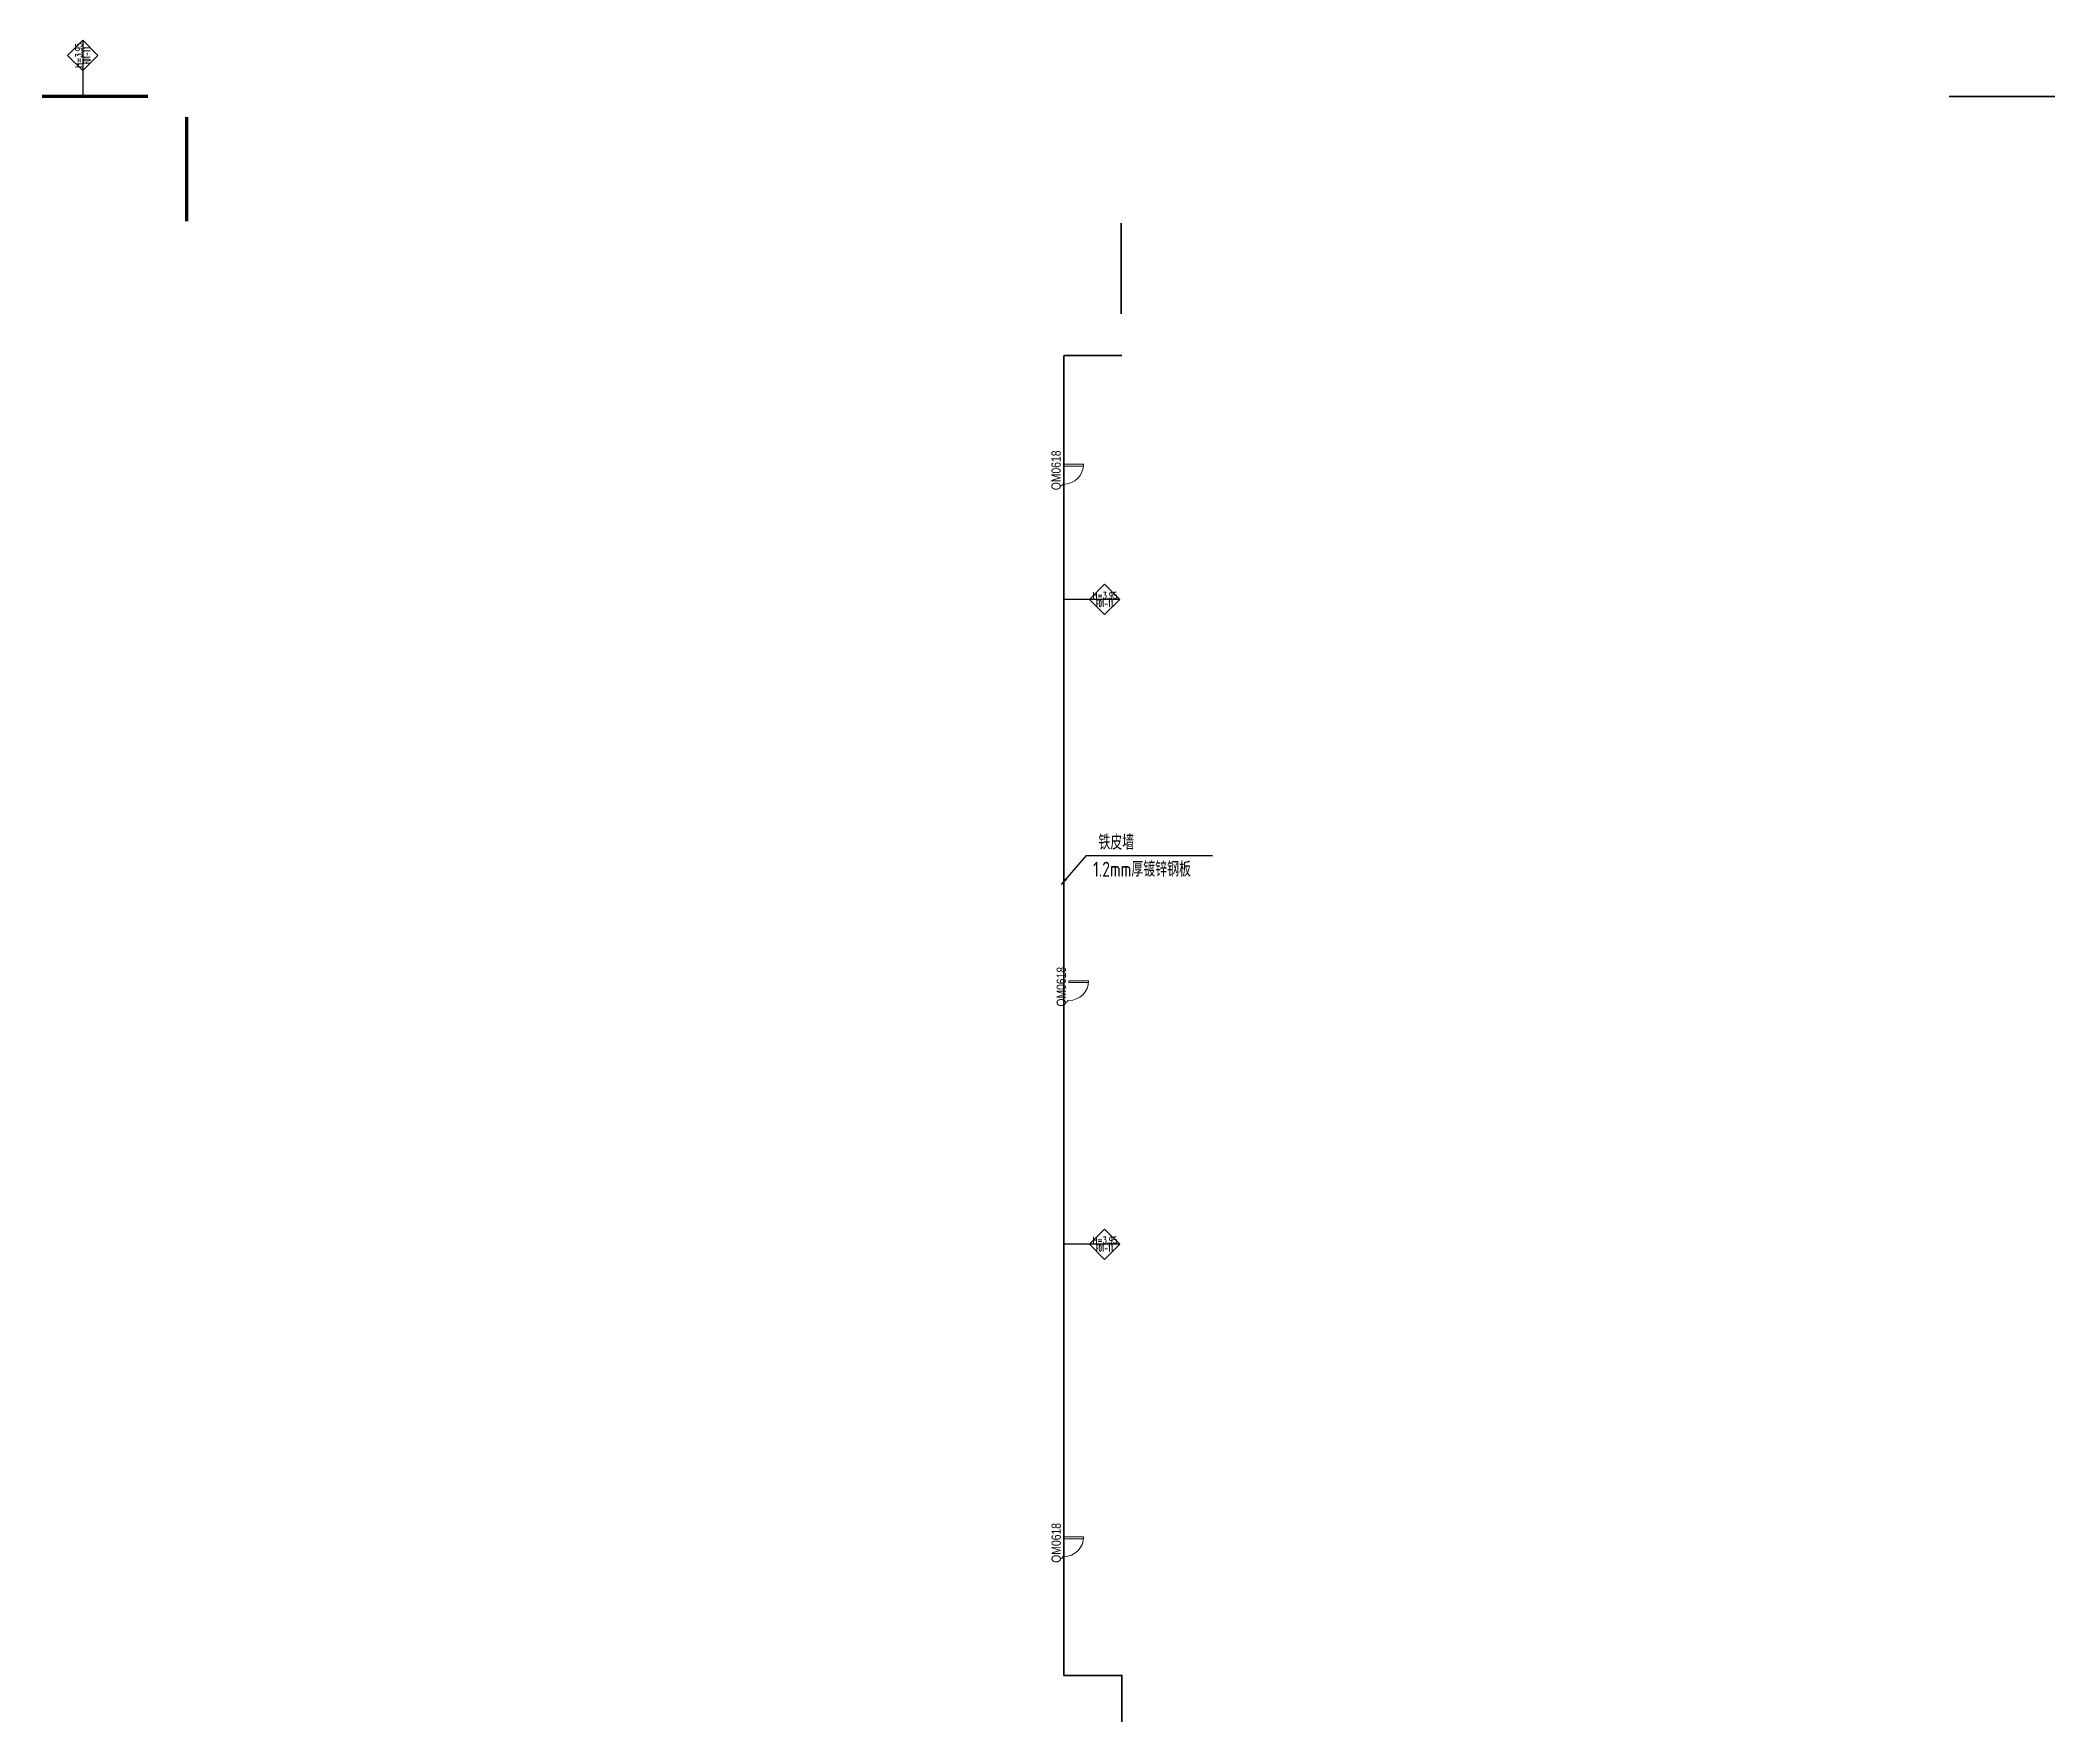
# Model space of a CAD drawing. Header units: millimetres. Extents: x -50 to 244125, y 1275 to 158150.
# Drawn here: x 125725 to 186600, y 1275 to 52094 of the extents above; entities that cross this region are included whole.
import ezdxf
from ezdxf.enums import TextEntityAlignment as Align

# ---------------------------------------------------------------- set-up
doc = ezdxf.new("R2010")
doc.units = ezdxf.units.MM
doc.header["$LTSCALE"] = 20
for name, color, linetype in [('0-A-标注', 53, 'Continuous'), ('K-AREA_TEXT', 4, 'Continuous'), ('K-CEIL-DIV-Ceiling to Roof', 210, 'Continuous'), ('K-PART-TEXT', 4, 'Continuous')]:
    doc.layers.add(name, color=color, linetype=linetype)
doc.layers.add('K-PART-DOOR', color=10, linetype='Continuous', lineweight=18)
doc.styles.add('Arial', font='arial.ttf', dxfattribs={"width": 0.8, "height": 5.592013})
doc.styles.add('EDRI-COM', font='tssdeng.shx', dxfattribs={"width": 0.8, "bigfont": 'hztxt.shx'})
doc.styles.add('Romans', font='romans.shx', dxfattribs={"width": 0.8, "bigfont": 'gbhzfs.shx'})
doc.dimstyles.new('MW_DIM_TICK_035_150', dxfattribs={"dimscale": 150, "dimtxt": 3, "dimasz": 1.5, "dimexe": 1.6, "dimexo": 0.825, "dimgap": 1, "dimtad": 1, "dimdec": 0, "dimzin": 12, "dimdsep": 46, "dimtxsty": 'EDRI-COM', "dimblk": 'ARCHTICK', "dimcen": 1, "dimclrd": 256, "dimclre": 256, "dimclrt": 256, "dimadec": 0, "dimazin": 3, "dimtfac": 1, "dimtdec": 0, "dimtix": 1, "dimtmove": 2, "dimatfit": 1, "dimfxl": 1.25, "dimtolj": 1, "dimtzin": 0, "dimlwd": -1, "dimlwe": -1, "dimarcsym": 1})

# ---------------------------------------------------------------- blocks, each defined once
blk = doc.blocks.new('单开门 1000X2000')
blk.add_lwpolyline([(9, -6), (107, -6), (107, 994), (9, 994)], close=True)
blk.add_arc((9, -6), 1000, 0, 90)
blk = doc.blocks.new('_ArchTick')
at = {"color": 0, "linetype": 'ByBlock', "const_width": 0.4}
blk.add_lwpolyline([(-0.5, -0.5), (0.5, 0.5)], dxfattribs=at)
blk = doc.blocks.new('2AHC-3.1')
for points in [[(0, 458), (-458, 0), (0, -458), (458, 0), (0, 458)], [(-458, 0), (458, 0)], [(458, 0), (1236, 0)]]:
    blk.add_lwpolyline(points)
at = {"ltscale": 0.7, "style": 'Romans', "width": 0.6}
for tag, p in [('2AHC', (-7, 123)), ('H3.1', (-7, -121))]:
    blk.add_attdef(tag, text='', height=200, dxfattribs=at).set_placement(p, align=Align.MIDDLE)

msp = doc.modelspace()

# ---------------------------------------------------------------- linework, layer by layer
at = {"layer": 'K-CEIL-DIV-Ceiling to Roof'}
for points, const_width in [([(125775, 50400), (128975, 50400)], 100), ([(183375, 50400), (186575, 50400)], 50), ([(130150, 46625), (130150, 49775)], 100), ([(158376, 43825), (158376, 46575)], 50), ([(156638, 42573), (158400, 42575)], 50), ([(156638, 38423), (156638, 38423), (156638, 42573)], 50), ([(156638, 38423), (156638, 5428)], 50), ([(156638, 5428), (156638, 5428), (156638, 2700)], 50), ([(156638, 2700), (158388, 2700), (158388, 1300)], 50)]:
    msp.add_lwpolyline(points, dxfattribs=dict(at, const_width=const_width))

# ---------------------------------------------------------------- block references
at = {"layer": '0-A-标注'}
ref = msp.add_blockref('2AHC-3.1', (127006, 51636), dxfattribs=dict(at, rotation=270))
ref.add_attrib('H3.1', 'H=3.95', dxfattribs={"layer": '0', "ltscale": 0.7, "height": 200, "rotation": 90, "style": 'Romans', "width": 0.6}).set_placement((126885, 51642), align=Align.MIDDLE)
ref.add_attrib('2AHC', 'F01-11', dxfattribs={"layer": '0', "ltscale": 0.7, "height": 200, "rotation": 90, "style": 'Romans', "width": 0.4}).set_placement((127129, 51642), align=Align.MIDDLE)
ref = msp.add_blockref('2AHC-3.1', (157874, 35203), dxfattribs=dict(at, rotation=180))
ref.add_attrib('H3.1', 'H=3.95', dxfattribs={"layer": '0', "ltscale": 0.7, "height": 200, "style": 'Romans', "width": 0.6}).set_placement((157881, 35324), align=Align.MIDDLE)
ref.add_attrib('2AHC', 'F01-11', dxfattribs={"layer": '0', "ltscale": 0.7, "height": 200, "style": 'Romans', "width": 0.4}).set_placement((157881, 35080), align=Align.MIDDLE)
ref = msp.add_blockref('2AHC-3.1', (157874, 15729), dxfattribs=dict(at, rotation=180))
ref.add_attrib('H3.1', 'H=3.95', dxfattribs={"layer": '0', "ltscale": 0.7, "height": 200, "style": 'Romans', "width": 0.6}).set_placement((157881, 15850), align=Align.MIDDLE)
ref.add_attrib('2AHC', 'F01-11', dxfattribs={"layer": '0', "ltscale": 0.7, "height": 200, "style": 'Romans', "width": 0.4}).set_placement((157881, 15606), align=Align.MIDDLE)
at = {"layer": 'K-PART-DOOR', "xscale": 0.6, "yscale": 0.6, "zscale": 0.6, "rotation": 270}
for p in [(156638, 39293), (156794, 23694), (156642, 6894)]:
    msp.add_blockref('单开门 1000X2000', p, dxfattribs=at)

# ---------------------------------------------------------------- texts
at = {"layer": 'K-AREA_TEXT', "style": 'Arial', "width": 0.8}
for p in [(156406, 38504), (156563, 22906), (156410, 6106)]:
    msp.add_text('QM0618', height=280, rotation=90, dxfattribs=at).set_placement(p, align=Align.MIDDLE_LEFT)
at = {"layer": 'K-PART-TEXT', "style": 'EDRI-COM', "width": 0.8}
for s, p in [('铁皮墙', (157686, 27644)), ('1.2mm厚镀锌钢板', (157527, 26831))]:
    msp.add_text(s, height=450, dxfattribs=at).set_placement(p)

# ---------------------------------------------------------------- leaders
at = {"layer": 'K-PART-TEXT'}
msp.add_leader([(156572, 26595), (157329, 27467), (161133, 27467)], dimstyle='MW_DIM_TICK_035_150', override={"dimgap": 1, "dimtad": 1}, dxfattribs=at)

doc.saveas('drawing.dxf')
